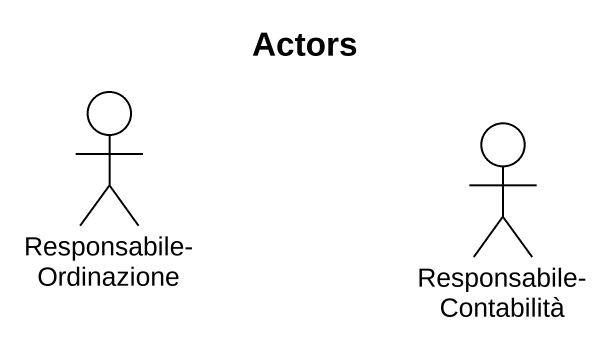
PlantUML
@startuml
title Actors
actor "Responsabile-Ordinazione" as Responsabile_Ordinazione
actor "Responsabile-Contabilità" as Responsabile_Contabilità
@enduml
